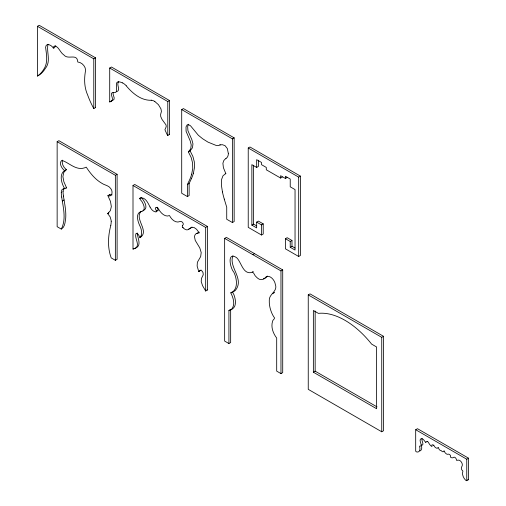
<?xml version="1.0" encoding="UTF-8"?>
<svg xmlns="http://www.w3.org/2000/svg" width="506" height="506" viewBox="0 0 506 506"><rect width="100%" height="100%" fill="white"/><g stroke="black" fill="none" stroke-linecap="round" stroke-linejoin="round"><path stroke-width="0.76" d="M55.464 45.806C53.339 51.504 52.213 44.566 56.052 46.255C59.487 48.424 60.562 52.909 64.047 55.11C68.19 60.163 77.266 52.852 77.772 62.01C81.46 62.232 85.457 65.951 85.628 70.233C84.034 78.487 84.122 87.133 87.664 95.052A56.64 32.7 60 0 0 93.793 108.581L95.526 107.582L95.526 57.829L39.19 25.3L37.444 26.306L37.444 76.058L39.19 75.052A56.621 32.694 60 0 0 45.274 68.544C51.334 61.359 46.242 52.099 48 44.288M110.814 225.41C108.012 236.024 107.342 247.478 111.225 257.915L115.362 260.305L117.107 259.3L117.107 174.298L58.886 140.687L57.146 141.693L57.146 226.694L61.289 229.085C65.084 227.093 65.11 221.837 65.723 218.061C66.21 210.648 64.54 203.33 63.44 196.05M191.673 174.184L192.742 168.498L192.571 162.862L191.173 157.511L188.358 151.876L190.718 148.808L191.224 144.931L190.25 141.003L186.094 131.32L186.012 126.93L187.214 124.792L188.656 124.723L190.547 125.83L198.327 135.241L202.634 138.745L207.96 142.11L215.967 145.361L218.212 145.532L222.083 144.64L224.987 145.595L227.358 148.593L228.244 153.135M193.418 173.178L194.481 167.492L194.317 161.863L192.912 156.506L190.098 150.87L192.457 147.803L192.963 143.925L191.869 139.681L187.922 130.712L187.663 126.595L188.441 124.236M137.252 232.994C137.752 239.42 142.875 246.745 133.002 249.047L133.002 185.487L134.741 184.481L207.416 226.441L207.416 290.001L205.676 291.007L202.539 285.643L201.23 281.678L201.413 278.559L203.235 274.815L203.051 272.677L202.166 271.153L200.99 270.425L199.807 270.596L198.763 271.646L197.125 266.017L197.384 262.26L200.673 256.574L201.205 252.57L199.794 247.915L195.234 240.401L194.494 236.732L194.886 235.088L195.816 233.892L197.308 233.139L199.256 232.924L196.6 229.3L193.943 227.441L191.338 227.466L188.668 229.382M191.61 178.251L189.136 183.514L189.136 195.55L187.397 196.549L181.705 193.267L181.705 109.593L183.444 108.588L234.158 137.866L234.158 221.539L232.418 222.545L226.726 219.262L226.726 207.226L224.253 199.105M187.397 196.549L187.397 184.519L189.87 179.25A82.023 47.355 60 0 0 191.685 174.19M62.586 160.143L62.194 162.299L62.814 164.988L64.237 167.524L66.356 169.668L63.762 172.457L62.908 176.588L63.845 181.673L66.564 187.865C64.983 189.124 61.397 188.27 61.422 191.338A10.506 6.066 60 0 0 61.371 191.761A12.182 7.033 60 0 0 61.327 192.444M61.289 229.085C66.463 219.155 63.174 207.466 61.7 197.055M113.211 92.364C112.073 95.071 116.646 99.17 112.338 100.612A26.299 15.186 60 0 1 111.636 100.858M198.763 271.646L201.046 269.97M196.942 233.544L199.155 232.109M63.895 188.491L63.092 190.977A13.15 7.59 60 0 0 63.067 191.685M133.002 249.047C142.376 246.934 133.489 237.946 136.19 233.279C138.334 233.386 139.163 236.011 139.915 237.668C142.483 234.74 141.743 230.42 140.453 227.093C137.98 222.381 134.356 212.153 142.603 211.198C144.28 210.306 144.406 208.092 144.014 206.448C143.723 205.094 143.16 203.817 142.483 202.615C142.072 200.806 138.283 198.713 140.579 197.707M139.915 237.668C150.257 231.28 133.603 218.605 141.282 211.261M272.835 293.733L273.986 292.791M190.408 228.377L192.027 226.992M225.505 173.855L225.91 173.482M232.956 255.764C228.314 266.921 244.449 278.61 235.707 289.951C235.062 290.748 234.202 291.405 233.209 291.696C231.811 292.19 234.316 294.568 234.31 295.934C235.214 298.591 235.745 301.462 235.265 304.258C234.936 307.578 231.969 309.919 228.914 310.469L228.914 343.542L230.654 342.537L230.654 309.463L231.204 309.413M231.508 309.368C235.594 304.726 233.26 297.718 230.793 292.854L231.95 292.183M118.727 81.706C115.785 84.483 121.389 90.188 116.633 91.712M267.547 276.061C265.669 278.136 262.804 280.356 259.844 279.426C258.338 278.907 257.099 277.832 256.049 276.668C254.309 275.656 253.835 271.349 251.83 272.462C242.848 274.701 241.52 262.222 236.568 257.617C226.561 251.115 230.281 268.465 233.709 271.95C236.916 278.085 238.712 289.717 230.793 292.854M264.461 278.49C268.332 272.823 274.726 279.603 275.302 284.283C278.161 291.475 268.787 293.891 269.287 300.501C269.11 304.599 270.021 308.692 271.551 312.48C272.336 314.397 273.316 316.237 274.543 317.907C274.758 318.906 272.728 319.918 272.57 321.31C270.729 327.072 273.139 333.448 276.693 338.052L276.693 371.132L280.969 373.599L282.709 372.593L282.709 269.913L226.384 237.39L224.645 238.396L224.645 341.076L228.914 343.542M182.622 225.486C184.526 223.987 182.116 220.844 180.111 221.501C175.55 223.563 171.382 219.313 169.497 215.556C165.298 217.51 160.8 213.102 158.751 209.339C157.809 206.315 153.546 206.827 156.057 210.148A1.486 0.86 60 0 1 156.101 211.881M111.181 221.23A11.347 6.553 60 0 0 111.118 220.249L110.08 216.751L107.689 213.621L110.409 210.566L111.339 206.556L110.485 201.445L107.892 195.658L109.631 194.652L112.117 194.861M225.999 158.327L223.873 160.415L222.899 163.217L223.405 167.676L225.765 173.476L222.95 175.86L221.552 179.592L221.381 185.038L222.444 191.945M274.549 292.449L274.132 292.715M66.356 169.668C58.247 172.837 61.334 183.387 64.825 188.871M37.444 26.306L93.787 58.835L95.526 57.829M110.928 101.478A23.89 13.795 60 0 1 109.707 101.915L109.713 68.025L111.453 67.02L169.523 100.549L169.523 134.444L167.783 135.444A26.28 15.174 60 0 1 166.891 134.122L164.924 129.732L166.189 126.804L166.063 124.963L162.002 119.397L160.718 116.513L160.617 114.508L161.427 111.396L160.959 108.885L158.429 104.685L154.836 101.523M109.713 101.921L111.453 100.915M109.713 68.025L167.783 101.554L169.523 100.549M62.327 200.971L64.066 199.965M57.146 141.693L115.362 175.304L117.107 174.298M188.358 151.876L190.098 150.87M181.705 109.593L232.418 138.872L234.158 137.866M107.689 213.621L108.847 212.95M258.408 160.212L258.408 166.43L256.668 167.435L251.861 164.659L251.861 225.132L256.668 227.909L256.668 222.109L258.408 221.103L263.221 223.88L263.221 234L261.482 235.005L248.231 227.352L248.231 147.999L249.97 146.993L300.412 176.12L300.412 255.473L298.673 256.479L285.422 248.825L285.422 238.705L287.161 237.7L291.975 240.476L291.975 246.283L294.979 248.016M187.397 184.519L189.136 183.514M256.668 167.435L256.668 159.662L261.482 162.439L261.482 164.659L266.289 167.435L266.289 169.782L280.615 178.049L282.354 177.043M280.615 178.049L280.615 175.702L285.422 178.479L287.161 177.473M133.002 185.487L205.676 227.447L207.416 226.441M248.231 147.999L298.673 177.125L300.412 176.12M251.861 225.132L253.601 224.126L256.605 225.859M256.668 222.109L261.482 224.885L263.221 223.88M252.804 254.657L254.543 253.651M285.422 238.705L290.229 241.482L291.975 240.476M290.229 241.482L290.229 247.282L291.975 246.283M224.645 238.396L280.969 270.912L282.709 269.913M228.914 310.469L230.078 309.798M308.249 294.909L310.039 293.878L383.529 336.307L383.529 430.739L381.739 431.776L308.249 389.342L308.249 294.909L381.739 337.338L383.529 336.307M313.366 372.207L376.622 408.728L376.622 346.996L371.606 344.099A73.882 42.656 60 0 0 318.382 313.372L313.366 310.475L313.366 372.207L315.156 371.17L377.052 406.906M415.685 429.733L417.475 428.696L468.556 458.189L468.556 479.663L466.76 480.7A2.694 1.556 60 0 1 465.324 479.871A6.451 3.725 60 0 1 462.838 471.586A0.715 0.411 60 0 0 462.446 470.561A1.657 0.955 60 0 1 461.681 469.549A2.378 1.373 60 0 1 461.415 467.683A19.867 11.474 60 0 1 462.104 465.95A3.529 2.037 60 0 0 461.181 461.782A3.732 2.157 60 0 0 458.354 460.15A31.612 18.248 60 0 1 456.526 460.302A2.479 1.429 60 0 0 455.609 458.019A2.15 1.24 60 0 0 453.73 457.342A6.61 3.82 60 0 1 452.237 457.822A4.478 2.587 60 0 1 450.568 457.222L450.372 456.842A1.904 1.101 60 0 0 450.492 455.779A0.968 0.557 60 0 0 450.043 454.964A3.137 1.815 60 0 0 447.918 454.224A2.77 1.6 60 0 1 446.634 454.027A4.915 2.84 60 0 1 445.381 453.022A2.176 1.259 60 0 1 444.432 451.118L443.971 450.789A2.486 1.436 60 0 1 441.219 450.606A2.486 1.436 60 0 1 438.493 447.69L438.019 447.412A2.176 1.259 60 0 1 437.064 448.221A4.915 2.84 60 0 1 435.811 447.778A2.77 1.6 60 0 1 434.534 446.494A3.137 1.815 60 0 0 432.409 444.78A0.968 0.557 60 0 0 431.953 445.078A1.904 1.101 60 0 0 432.073 446.279L431.877 446.425A4.478 2.587 60 0 1 430.208 445.103A6.61 3.82 60 0 1 428.715 442.902A2.15 1.24 60 0 0 426.843 441.409A2.479 1.429 60 0 0 425.925 442.63A31.612 18.248 60 0 1 424.098 440.372A3.732 2.157 60 0 0 421.264 438.74A3.529 2.037 60 0 0 420.347 441.839A19.867 11.474 60 0 1 421.036 444.369A2.378 1.373 60 0 1 420.771 445.931A1.67 0.968 60 0 1 419.999 446.058A0.715 0.411 60 0 0 419.626 446.634A6.451 3.725 60 0 1 417.127 452.048A2.694 1.556 60 0 1 415.685 451.213L415.685 429.733L466.76 459.22L468.556 458.189M110.928 101.472C115.811 98.796 106.33 91.618 115.754 92.415C118.689 88.771 112.212 78.379 122.661 82.946M139.422 198.377C144.937 195.923 148.182 203.165 150.01 207.062M157.777 210.774L157.366 210.875A6.382 3.687 60 0 1 156.582 210.724M156.038 211.78L155.627 211.881A6.382 3.687 60 0 1 150.111 207.036M253.297 271.57L252.216 271.861M142.901 210.616C149.194 208.833 144.166 200.433 141.3 197.53M264.094 278.572L263.386 278.673M220.319 144.469L219.825 144.539M433.756 445.413L433.87 445.242A1.904 1.101 60 0 1 433.8 445.027M151.281 100.283C141.016 100.599 132.445 93.262 126.215 85.811M66.014 187.789L66.564 187.865M107.892 195.658C112.402 197.644 113.104 190.99 110.719 188.574C108.72 185.348 104.476 185.228 101.605 183.134C95.147 179.32 90.296 173.356 86.254 167.138C76.842 171.838 69.575 162.805 61.789 160.326C58.5 163.153 61.858 168.574 64.616 170.674M290.229 247.282L295.042 250.059L295.042 189.586L290.229 186.809L290.229 179.035L285.422 176.259L285.422 178.479M183.147 227.826L182.71 227.251M53.446 48.31C52.112 45.413 46.065 42.068 45.597 47.235C46.457 54.673 48.31 62.902 43.567 69.594A56.621 32.694 60 0 1 37.438 76.045M207.087 289.558L207.416 290.001M109.631 194.652L109.865 195.069M141.414 236.055L141.655 236.663M157.1 207.182L157.796 209.149A1.486 0.86 60 0 1 157.84 210.875M466.76 459.22L466.76 480.7M381.739 337.338L381.739 431.776M315.156 311.007L315.156 371.17M298.673 177.125L298.673 256.479M280.969 270.912L280.969 373.599M261.482 224.885L261.482 235.005M253.601 165.222L253.601 224.126M232.418 138.872L232.418 222.545M205.676 227.447L205.676 291.007M167.783 101.554L167.783 135.444M115.362 175.304L115.362 260.305M93.787 58.835L93.787 108.581M422.112 438.449A3.529 2.037 60 0 0 422.137 440.802A19.867 11.474 60 0 1 422.826 443.332A2.378 1.373 60 0 1 422.561 444.894A1.67 0.968 60 0 1 422.352 445.046L422.295 445.065A1.657 0.955 60 0 1 421.795 445.021M427.557 441.415A31.612 18.248 60 0 0 427.715 441.599A2.479 1.429 60 0 1 427.722 441.422M419.942 450.928A6.451 3.725 60 0 0 421.403 445.596A0.715 0.411 60 0 1 421.555 445.014M468.556 479.669A2.694 1.556 60 0 1 467.835 479.416M63.465 196.056A30.392 17.546 60 0 1 63.029 191.666M61.732 197.062A29.348 16.945 60 0 1 61.283 192.419M111.231 221.255A28.368 16.382 60 0 1 110.77 225.372M193.431 173.191A82.023 47.355 60 0 1 191.597 178.238M228.364 153.204A11.17 6.445 60 0 1 226.037 158.397M224.266 199.111A82.029 47.362 60 0 1 222.431 191.945M151.243 100.156A14.37 8.298 60 0 1 154.836 101.472M122.661 82.895A14.37 8.298 60 0 1 126.247 85.723M169.523 134.438A26.28 15.174 60 0 1 169.339 134.179M190.326 228.257A6.433 3.713 60 0 1 188.909 228.876M182.66 227.295A1.505 0.873 60 0 1 182.59 225.436M188.586 229.262A6.433 3.713 60 0 1 183.159 227.808M95.533 107.576A56.64 32.7 60 0 1 95.381 107.291"/></g></svg>
